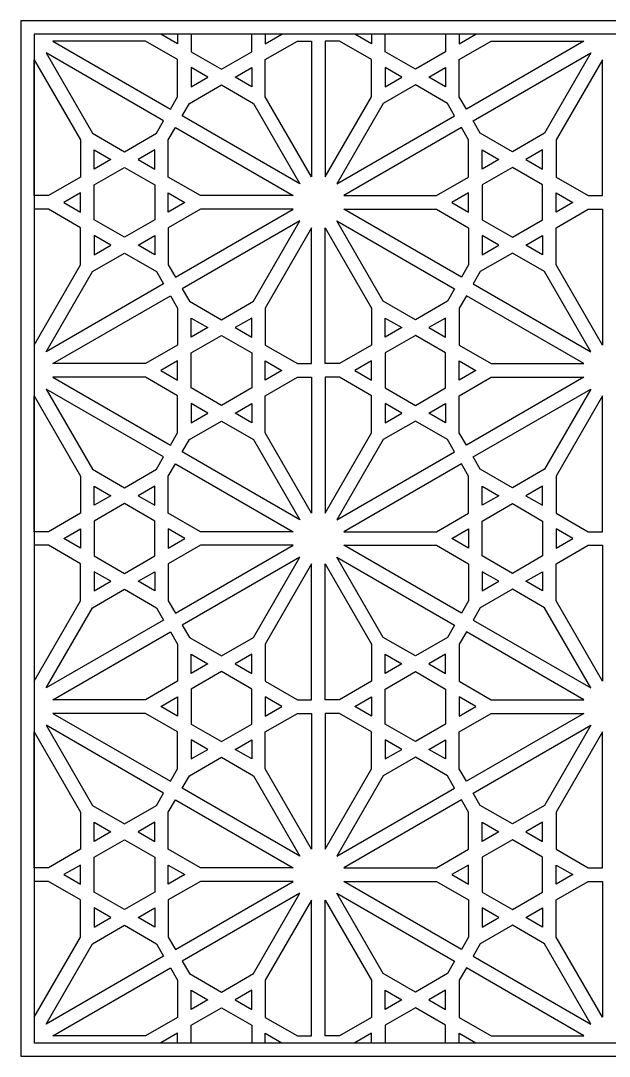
# Model space of a CAD drawing. Header units: millimetres. Extents: x 262 to 694, y 744 to 1125.
# Drawn here: x 261.8 to 478.1, y 744.4 to 1124.8 of the extents above; entities that cross this region are included whole.
import ezdxf

# ---------------------------------------------------------------- set-up
doc = ezdxf.new("R2010")
doc.units = ezdxf.units.MM
doc.layers.add('Layer 01', color=12, linetype='Continuous', true_color=0xde0000)

msp = doc.modelspace()

# ---------------------------------------------------------------- linework, layer by layer
at = {"layer": 'Layer 01'}
for p, q in [((261.78, 1124.85), (261.78, 744.44)), ((694.48, 1124.85), (261.78, 1124.85)), ((689.48, 1119.85), (266.78, 1119.85)), ((266.78, 1119.85), (266.78, 749.44)), ((319.44, 1116.32), (313.33, 1119.85)), ((319.44, 1119.85), (319.44, 1116.32)), ((324.44, 1119.85), (324.44, 1113.43)), ((346.68, 1113.43), (346.68, 1119.85)), ((351.68, 1119.85), (351.68, 1116.32)), ((351.68, 1116.32), (357.79, 1119.85)), ((390.73, 1116.32), (384.61, 1119.85)), ((390.73, 1119.85), (390.73, 1116.32)), ((395.73, 1113.43), (395.73, 1119.85)), ((417.96, 1119.85), (417.96, 1113.43)), ((422.96, 1119.85), (422.96, 1116.32)), ((422.96, 1116.32), (429.08, 1119.85)), ((307.66, 1117.35), (273.61, 1117.35)), ((273.61, 1117.35), (316.82, 1092.4)), ((319.44, 1110.54), (307.66, 1117.35)), ((351.68, 1110.54), (363.46, 1117.35)), ((363.46, 1117.35), (368.7, 1117.35)), ((368.7, 1117.35), (368.7, 1067.44)), ((378.94, 1117.35), (373.7, 1117.35)), ((373.7, 1117.35), (373.7, 1067.44)), ((390.73, 1110.54), (378.94, 1117.35)), ((422.96, 1110.54), (434.75, 1117.35)), ((468.8, 1117.35), (425.58, 1092.4)), ((434.75, 1117.35), (468.8, 1117.35)), ((314.32, 1088.07), (271.11, 1113.02)), ((271.11, 1113.02), (288.13, 1083.53)), ((324.44, 1113.43), (335.56, 1107.01)), ((335.56, 1107.01), (346.68, 1113.43)), ((406.84, 1107.01), (395.73, 1113.43)), ((417.96, 1113.43), (406.84, 1107.01)), ((428.08, 1088.07), (471.3, 1113.02)), ((471.3, 1113.02), (454.27, 1083.53)), ((266.78, 1060.61), (266.78, 1110.52)), ((266.78, 1110.52), (283.8, 1081.03)), ((319.44, 1096.93), (319.44, 1110.54)), ((330.56, 1104.12), (324.44, 1107.66)), ((324.44, 1107.66), (324.44, 1100.59)), ((340.56, 1104.12), (346.68, 1107.66)), ((346.68, 1107.66), (346.68, 1100.59)), ((351.68, 1096.93), (351.68, 1110.54)), ((390.73, 1096.93), (390.73, 1110.54)), ((401.84, 1104.12), (395.73, 1107.66)), ((395.73, 1107.66), (395.73, 1100.59)), ((411.84, 1104.12), (417.96, 1107.66)), ((417.96, 1107.66), (417.96, 1100.59)), ((422.96, 1096.93), (422.96, 1110.54)), ((475.63, 1110.52), (458.6, 1081.03)), ((475.63, 1060.61), (475.63, 1110.52)), ((324.44, 1100.59), (330.56, 1104.12)), ((346.68, 1100.59), (340.56, 1104.12)), ((395.73, 1100.59), (401.84, 1104.12)), ((417.96, 1100.59), (411.84, 1104.12)), ((323.77, 1094.43), (335.56, 1101.24)), ((335.56, 1101.24), (347.35, 1094.43)), ((406.84, 1101.24), (395.06, 1094.43)), ((418.63, 1094.43), (406.84, 1101.24)), ((316.82, 1092.4), (319.44, 1096.93)), ((368.7, 1067.44), (351.68, 1096.93)), ((373.7, 1067.44), (390.73, 1096.93)), ((425.58, 1092.4), (422.96, 1096.93)), ((321.15, 1089.9), (323.77, 1094.43)), ((347.35, 1094.43), (364.37, 1064.94)), ((395.06, 1094.43), (378.03, 1064.94)), ((421.25, 1089.9), (418.63, 1094.43)), ((311.7, 1083.53), (314.32, 1088.07)), ((364.37, 1064.94), (321.15, 1089.9)), ((378.03, 1064.94), (421.25, 1089.9)), ((430.7, 1083.53), (428.08, 1088.07)), ((316.03, 1081.03), (318.65, 1085.57)), ((318.65, 1085.57), (361.87, 1060.61)), ((423.75, 1085.57), (380.53, 1060.61)), ((426.37, 1081.03), (423.75, 1085.57)), ((283.8, 1081.03), (283.8, 1067.42)), ((288.13, 1083.53), (299.92, 1076.72)), ((299.92, 1076.72), (311.7, 1083.53)), ((316.03, 1067.42), (316.03, 1081.03)), ((426.37, 1067.42), (426.37, 1081.03)), ((442.49, 1076.72), (430.7, 1083.53)), ((454.27, 1083.53), (442.49, 1076.72)), ((458.6, 1081.03), (458.6, 1067.42)), ((288.8, 1070.31), (288.8, 1077.37)), ((288.8, 1077.37), (294.92, 1073.84)), ((311.03, 1077.37), (304.92, 1073.84)), ((311.03, 1070.31), (311.03, 1077.37)), ((431.37, 1077.37), (437.49, 1073.84)), ((431.37, 1070.31), (431.37, 1077.37)), ((453.6, 1077.37), (447.49, 1073.84)), ((453.6, 1070.31), (453.6, 1077.37)), ((294.92, 1073.84), (288.8, 1070.31)), ((304.92, 1073.84), (311.03, 1070.31)), ((437.49, 1073.84), (431.37, 1070.31)), ((447.49, 1073.84), (453.6, 1070.31)), ((288.8, 1064.53), (299.92, 1070.95)), ((299.92, 1070.95), (311.03, 1064.53)), ((442.49, 1070.95), (431.37, 1064.53)), ((453.6, 1064.53), (442.49, 1070.95)), ((283.8, 1067.42), (272.01, 1060.61)), ((327.82, 1060.61), (316.03, 1067.42)), ((414.58, 1060.61), (426.37, 1067.42)), ((458.6, 1067.42), (470.39, 1060.61)), ((283.8, 1061.65), (277.68, 1058.11)), ((283.8, 1054.58), (283.8, 1061.65)), ((288.8, 1058.11), (288.8, 1064.53)), ((311.03, 1064.53), (311.03, 1051.7)), ((316.03, 1054.58), (316.03, 1061.65)), ((316.03, 1061.65), (322.15, 1058.11)), ((426.37, 1061.65), (420.25, 1058.11)), ((426.37, 1054.58), (426.37, 1061.65)), ((431.37, 1064.53), (431.37, 1051.7)), ((453.6, 1058.11), (453.6, 1064.53)), ((458.6, 1054.58), (458.6, 1061.65)), ((458.6, 1061.65), (464.72, 1058.11)), ((272.01, 1060.61), (266.78, 1060.61)), ((277.68, 1058.11), (283.8, 1054.58)), ((288.8, 1051.7), (288.8, 1058.11)), ((322.15, 1058.11), (316.03, 1054.58)), ((361.87, 1060.61), (327.82, 1060.61)), ((380.53, 1060.61), (414.58, 1060.61)), ((420.25, 1058.11), (426.37, 1054.58)), ((453.6, 1051.7), (453.6, 1058.11)), ((464.72, 1058.11), (458.6, 1054.58)), ((470.39, 1060.61), (475.63, 1060.61)), ((266.78, 1055.61), (266.78, 1005.71)), ((272.01, 1055.61), (266.78, 1055.61)), ((283.8, 1048.81), (272.01, 1055.61)), ((327.82, 1055.61), (316.03, 1048.81)), ((318.65, 1030.66), (361.87, 1055.61)), ((361.87, 1055.61), (327.82, 1055.61)), ((423.75, 1030.66), (380.53, 1055.61)), ((380.53, 1055.61), (414.58, 1055.61)), ((414.58, 1055.61), (426.37, 1048.81)), ((458.6, 1048.81), (470.39, 1055.61)), ((470.39, 1055.61), (475.63, 1055.61)), ((475.63, 1055.61), (475.63, 1005.71)), ((299.92, 1045.28), (288.8, 1051.7)), ((311.03, 1051.7), (299.92, 1045.28)), ((364.37, 1051.28), (321.15, 1026.33)), ((347.35, 1021.8), (364.37, 1051.28)), ((378.03, 1051.28), (421.25, 1026.33)), ((395.06, 1021.8), (378.03, 1051.28)), ((431.37, 1051.7), (442.49, 1045.28)), ((442.49, 1045.28), (453.6, 1051.7)), ((283.8, 1035.2), (283.8, 1048.81)), ((316.03, 1048.81), (316.03, 1035.2)), ((368.7, 1048.78), (351.68, 1019.3)), ((368.7, 998.88), (368.7, 1048.78)), ((373.7, 998.88), (373.7, 1048.78)), ((373.7, 1048.78), (390.73, 1019.3)), ((426.37, 1048.81), (426.37, 1035.2)), ((458.6, 1035.2), (458.6, 1048.81)), ((288.8, 1045.92), (288.8, 1038.86)), ((294.92, 1042.39), (288.8, 1045.92)), ((288.8, 1038.86), (294.92, 1042.39)), ((304.92, 1042.39), (311.03, 1045.92)), ((311.03, 1038.86), (304.92, 1042.39)), ((311.03, 1045.92), (311.03, 1038.86)), ((437.49, 1042.39), (431.37, 1045.92)), ((431.37, 1045.92), (431.37, 1038.86)), ((431.37, 1038.86), (437.49, 1042.39)), ((447.49, 1042.39), (453.6, 1045.92)), ((453.6, 1038.86), (447.49, 1042.39)), ((453.6, 1045.92), (453.6, 1038.86)), ((288.13, 1032.7), (299.92, 1039.5)), ((299.92, 1039.5), (311.7, 1032.7)), ((442.49, 1039.5), (430.7, 1032.7)), ((454.27, 1032.7), (442.49, 1039.5)), ((266.78, 1005.71), (283.8, 1035.2)), ((316.03, 1035.2), (318.65, 1030.66)), ((426.37, 1035.2), (423.75, 1030.66)), ((475.63, 1005.71), (458.6, 1035.2)), ((271.11, 1003.21), (288.13, 1032.7)), ((311.7, 1032.7), (314.32, 1028.16)), ((430.7, 1032.7), (428.08, 1028.16)), ((471.3, 1003.21), (454.27, 1032.7)), ((314.32, 1028.16), (271.11, 1003.21)), ((428.08, 1028.16), (471.3, 1003.21)), ((273.61, 998.88), (316.82, 1023.83)), ((316.82, 1023.83), (319.44, 1019.3)), ((321.15, 1026.33), (323.77, 1021.8)), ((421.25, 1026.33), (418.63, 1021.8)), ((425.58, 1023.83), (422.96, 1019.3)), ((468.8, 998.88), (425.58, 1023.83)), ((323.77, 1021.8), (335.56, 1014.99)), ((335.56, 1014.99), (347.35, 1021.8)), ((406.84, 1014.99), (395.06, 1021.8)), ((418.63, 1021.8), (406.84, 1014.99)), ((319.44, 1019.3), (319.44, 1005.69)), ((351.68, 1019.3), (351.68, 1005.69)), ((390.73, 1019.3), (390.73, 1005.69)), ((422.96, 1019.3), (422.96, 1005.69)), ((324.44, 1015.63), (330.56, 1012.1)), ((324.44, 1008.57), (324.44, 1015.63)), ((330.56, 1012.1), (324.44, 1008.57)), ((346.68, 1015.63), (340.56, 1012.1)), ((340.56, 1012.1), (346.68, 1008.57)), ((346.68, 1008.57), (346.68, 1015.63)), ((395.73, 1008.57), (395.73, 1015.63)), ((395.73, 1015.63), (401.84, 1012.1)), ((401.84, 1012.1), (395.73, 1008.57)), ((417.96, 1015.63), (411.84, 1012.1)), ((411.84, 1012.1), (417.96, 1008.57)), ((417.96, 1008.57), (417.96, 1015.63)), ((324.44, 1002.8), (335.56, 1009.22)), ((335.56, 1009.22), (346.68, 1002.8)), ((406.84, 1009.22), (395.73, 1002.8)), ((417.96, 1002.8), (406.84, 1009.22)), ((319.44, 1005.69), (307.66, 998.88)), ((351.68, 1005.69), (363.46, 998.88)), ((390.73, 1005.69), (378.94, 998.88)), ((422.96, 1005.69), (434.75, 998.88)), ((324.44, 996.38), (324.44, 1002.8)), ((346.68, 1002.8), (346.68, 989.96)), ((395.73, 1002.8), (395.73, 989.96)), ((417.96, 996.38), (417.96, 1002.8)), ((307.66, 998.88), (273.61, 998.88)), ((319.44, 999.91), (313.33, 996.38)), ((319.44, 992.85), (319.44, 999.91)), ((351.68, 992.85), (351.68, 999.91)), ((351.68, 999.91), (357.79, 996.38)), ((363.46, 998.88), (368.7, 998.88)), ((378.94, 998.88), (373.7, 998.88)), ((390.73, 999.91), (384.61, 996.38)), ((390.73, 992.85), (390.73, 999.91)), ((422.96, 992.85), (422.96, 999.91)), ((422.96, 999.91), (429.08, 996.38)), ((434.75, 998.88), (468.8, 998.88)), ((307.66, 993.88), (273.61, 993.88)), ((273.61, 993.88), (316.82, 968.93)), ((319.44, 987.07), (307.66, 993.88)), ((313.33, 996.38), (319.44, 992.85)), ((324.44, 989.96), (324.44, 996.38)), ((357.79, 996.38), (351.68, 992.85)), ((351.68, 987.07), (363.46, 993.88)), ((363.46, 993.88), (368.7, 993.88)), ((368.7, 993.88), (368.7, 943.98)), ((378.94, 993.88), (373.7, 993.88)), ((373.7, 993.88), (373.7, 943.98)), ((390.73, 987.07), (378.94, 993.88)), ((384.61, 996.38), (390.73, 992.85)), ((417.96, 989.96), (417.96, 996.38)), ((429.08, 996.38), (422.96, 992.85)), ((422.96, 987.07), (434.75, 993.88)), ((468.8, 993.88), (425.58, 968.93)), ((434.75, 993.88), (468.8, 993.88)), ((314.32, 964.6), (271.11, 989.55)), ((271.11, 989.55), (288.13, 960.06)), ((335.56, 983.54), (324.44, 989.96)), ((346.68, 989.96), (335.56, 983.54)), ((395.73, 989.96), (406.84, 983.54)), ((406.84, 983.54), (417.96, 989.96)), ((428.08, 964.6), (471.3, 989.55)), ((471.3, 989.55), (454.27, 960.06)), ((266.78, 937.15), (266.78, 987.05)), ((266.78, 987.05), (283.8, 957.56)), ((319.44, 973.46), (319.44, 987.07)), ((351.68, 973.46), (351.68, 987.07)), ((390.73, 973.46), (390.73, 987.07)), ((422.96, 973.46), (422.96, 987.07)), ((475.63, 987.05), (458.6, 957.56)), ((475.63, 937.15), (475.63, 987.05)), ((330.56, 980.66), (324.44, 984.19)), ((324.44, 984.19), (324.44, 977.13)), ((340.56, 980.66), (346.68, 984.19)), ((346.68, 984.19), (346.68, 977.13)), ((401.84, 980.66), (395.73, 984.19)), ((395.73, 984.19), (395.73, 977.13)), ((411.84, 980.66), (417.96, 984.19)), ((417.96, 984.19), (417.96, 977.13)), ((323.77, 970.96), (335.56, 977.77)), ((324.44, 977.13), (330.56, 980.66)), ((335.56, 977.77), (347.35, 970.96)), ((346.68, 977.13), (340.56, 980.66)), ((406.84, 977.77), (395.06, 970.96)), ((395.73, 977.13), (401.84, 980.66)), ((418.63, 970.96), (406.84, 977.77)), ((417.96, 977.13), (411.84, 980.66)), ((316.82, 968.93), (319.44, 973.46)), ((321.15, 966.43), (323.77, 970.96)), ((347.35, 970.96), (364.37, 941.48)), ((368.7, 943.98), (351.68, 973.46)), ((373.7, 943.98), (390.73, 973.46)), ((395.06, 970.96), (378.03, 941.48)), ((421.25, 966.43), (418.63, 970.96)), ((425.58, 968.93), (422.96, 973.46)), ((364.37, 941.48), (321.15, 966.43)), ((378.03, 941.48), (421.25, 966.43)), ((311.7, 960.06), (314.32, 964.6)), ((430.7, 960.06), (428.08, 964.6)), ((288.13, 960.06), (299.92, 953.26)), ((299.92, 953.26), (311.7, 960.06)), ((316.03, 957.56), (318.65, 962.1)), ((318.65, 962.1), (361.87, 937.15)), ((423.75, 962.1), (380.53, 937.15)), ((426.37, 957.56), (423.75, 962.1)), ((442.49, 953.26), (430.7, 960.06)), ((454.27, 960.06), (442.49, 953.26)), ((283.8, 957.56), (283.8, 943.95)), ((316.03, 943.95), (316.03, 957.56)), ((426.37, 943.95), (426.37, 957.56)), ((458.6, 957.56), (458.6, 943.95)), ((288.8, 946.84), (288.8, 953.9)), ((288.8, 953.9), (294.92, 950.37)), ((311.03, 953.9), (304.92, 950.37)), ((311.03, 946.84), (311.03, 953.9)), ((431.37, 953.9), (437.49, 950.37)), ((431.37, 946.84), (431.37, 953.9)), ((453.6, 953.9), (447.49, 950.37)), ((453.6, 946.84), (453.6, 953.9)), ((294.92, 950.37), (288.8, 946.84)), ((299.92, 947.48), (288.8, 941.06)), ((311.03, 941.06), (299.92, 947.48)), ((304.92, 950.37), (311.03, 946.84)), ((437.49, 950.37), (431.37, 946.84)), ((431.37, 941.06), (442.49, 947.48)), ((442.49, 947.48), (453.6, 941.06)), ((447.49, 950.37), (453.6, 946.84)), ((283.8, 943.95), (272.01, 937.15)), ((327.82, 937.15), (316.03, 943.95)), ((414.58, 937.15), (426.37, 943.95)), ((458.6, 943.95), (470.39, 937.15)), ((288.8, 941.06), (288.8, 934.65)), ((311.03, 928.23), (311.03, 941.06)), ((431.37, 928.23), (431.37, 941.06)), ((453.6, 941.06), (453.6, 934.65)), ((272.01, 937.15), (266.78, 937.15)), ((277.68, 934.65), (283.8, 938.18)), ((283.8, 938.18), (283.8, 931.11)), ((322.15, 934.65), (316.03, 938.18)), ((316.03, 938.18), (316.03, 931.11)), ((361.87, 937.15), (327.82, 937.15)), ((380.53, 937.15), (414.58, 937.15)), ((420.25, 934.65), (426.37, 938.18)), ((426.37, 938.18), (426.37, 931.11)), ((464.72, 934.65), (458.6, 938.18)), ((458.6, 938.18), (458.6, 931.11)), ((470.39, 937.15), (475.63, 937.15)), ((266.78, 932.15), (266.78, 882.24)), ((272.01, 932.15), (266.78, 932.15)), ((283.8, 925.34), (272.01, 932.15)), ((283.8, 931.11), (277.68, 934.65)), ((288.8, 934.65), (288.8, 928.23)), ((316.03, 931.11), (322.15, 934.65)), ((327.82, 932.15), (316.03, 925.34)), ((318.65, 907.19), (361.87, 932.15)), ((361.87, 932.15), (327.82, 932.15)), ((423.75, 907.19), (380.53, 932.15)), ((380.53, 932.15), (414.58, 932.15)), ((414.58, 932.15), (426.37, 925.34)), ((426.37, 931.11), (420.25, 934.65)), ((453.6, 934.65), (453.6, 928.23)), ((458.6, 931.11), (464.72, 934.65)), ((458.6, 925.34), (470.39, 932.15)), ((470.39, 932.15), (475.63, 932.15)), ((475.63, 932.15), (475.63, 882.24)), ((288.8, 928.23), (299.92, 921.81)), ((299.92, 921.81), (311.03, 928.23)), ((442.49, 921.81), (431.37, 928.23)), ((453.6, 928.23), (442.49, 921.81)), ((283.8, 911.73), (283.8, 925.34)), ((316.03, 925.34), (316.03, 911.73)), ((364.37, 927.82), (321.15, 902.86)), ((347.35, 898.33), (364.37, 927.82)), ((368.7, 925.32), (351.68, 895.83)), ((368.7, 875.41), (368.7, 925.32)), ((373.7, 875.41), (373.7, 925.32)), ((373.7, 925.32), (390.73, 895.83)), ((378.03, 927.82), (421.25, 902.86)), ((395.06, 898.33), (378.03, 927.82)), ((426.37, 925.34), (426.37, 911.73)), ((458.6, 911.73), (458.6, 925.34)), ((288.8, 922.45), (288.8, 915.39)), ((294.92, 918.92), (288.8, 922.45)), ((304.92, 918.92), (311.03, 922.45)), ((311.03, 922.45), (311.03, 915.39)), ((437.49, 918.92), (431.37, 922.45)), ((431.37, 922.45), (431.37, 915.39)), ((447.49, 918.92), (453.6, 922.45)), ((453.6, 922.45), (453.6, 915.39)), ((288.8, 915.39), (294.92, 918.92)), ((311.03, 915.39), (304.92, 918.92)), ((431.37, 915.39), (437.49, 918.92)), ((453.6, 915.39), (447.49, 918.92)), ((288.13, 909.23), (299.92, 916.04)), ((299.92, 916.04), (311.7, 909.23)), ((442.49, 916.04), (430.7, 909.23)), ((454.27, 909.23), (442.49, 916.04)), ((266.78, 882.24), (283.8, 911.73)), ((271.11, 879.74), (288.13, 909.23)), ((311.7, 909.23), (314.32, 904.69)), ((316.03, 911.73), (318.65, 907.19)), ((426.37, 911.73), (423.75, 907.19)), ((430.7, 909.23), (428.08, 904.69)), ((471.3, 879.74), (454.27, 909.23)), ((475.63, 882.24), (458.6, 911.73)), ((314.32, 904.69), (271.11, 879.74)), ((321.15, 902.86), (323.77, 898.33)), ((421.25, 902.86), (418.63, 898.33)), ((428.08, 904.69), (471.3, 879.74)), ((273.61, 875.41), (316.82, 900.36)), ((316.82, 900.36), (319.44, 895.83)), ((323.77, 898.33), (335.56, 891.52)), ((335.56, 891.52), (347.35, 898.33)), ((406.84, 891.52), (395.06, 898.33)), ((418.63, 898.33), (406.84, 891.52)), ((425.58, 900.36), (422.96, 895.83)), ((468.8, 875.41), (425.58, 900.36)), ((319.44, 895.83), (319.44, 882.22)), ((351.68, 895.83), (351.68, 882.22)), ((390.73, 895.83), (390.73, 882.22)), ((422.96, 895.83), (422.96, 882.22)), ((324.44, 892.17), (330.56, 888.64)), ((324.44, 885.1), (324.44, 892.17)), ((346.68, 892.17), (340.56, 888.64)), ((346.68, 885.1), (346.68, 892.17)), ((395.73, 885.1), (395.73, 892.17)), ((395.73, 892.17), (401.84, 888.64)), ((417.96, 892.17), (411.84, 888.64)), ((417.96, 885.1), (417.96, 892.17)), ((330.56, 888.64), (324.44, 885.1)), ((340.56, 888.64), (346.68, 885.1)), ((401.84, 888.64), (395.73, 885.1)), ((411.84, 888.64), (417.96, 885.1)), ((335.56, 885.75), (324.44, 879.33)), ((346.68, 879.33), (335.56, 885.75)), ((395.73, 879.33), (406.84, 885.75)), ((406.84, 885.75), (417.96, 879.33)), ((319.44, 882.22), (307.66, 875.41)), ((324.44, 879.33), (324.44, 872.91)), ((346.68, 866.49), (346.68, 879.33)), ((351.68, 882.22), (363.46, 875.41)), ((390.73, 882.22), (378.94, 875.41)), ((395.73, 866.49), (395.73, 879.33)), ((417.96, 879.33), (417.96, 872.91)), ((422.96, 882.22), (434.75, 875.41)), ((307.66, 875.41), (273.61, 875.41)), ((313.33, 872.91), (319.44, 876.44)), ((319.44, 876.44), (319.44, 869.38)), ((357.79, 872.91), (351.68, 876.44)), ((351.68, 876.44), (351.68, 869.38)), ((363.46, 875.41), (368.7, 875.41)), ((378.94, 875.41), (373.7, 875.41)), ((384.61, 872.91), (390.73, 876.44)), ((390.73, 876.44), (390.73, 869.38)), ((429.08, 872.91), (422.96, 876.44)), ((422.96, 876.44), (422.96, 869.38)), ((434.75, 875.41), (468.8, 875.41)), ((319.44, 869.38), (313.33, 872.91)), ((324.44, 872.91), (324.44, 866.49)), ((351.68, 869.38), (357.79, 872.91)), ((390.73, 869.38), (384.61, 872.91)), ((417.96, 872.91), (417.96, 866.49)), ((422.96, 869.38), (429.08, 872.91)), ((307.66, 870.41), (273.61, 870.41)), ((273.61, 870.41), (316.82, 845.46)), ((319.44, 863.61), (307.66, 870.41)), ((351.68, 863.61), (363.46, 870.41)), ((363.46, 870.41), (368.7, 870.41)), ((368.7, 870.41), (368.7, 820.51)), ((378.94, 870.41), (373.7, 870.41)), ((373.7, 870.41), (373.7, 820.51)), ((390.73, 863.61), (378.94, 870.41)), ((422.96, 863.61), (434.75, 870.41)), ((468.8, 870.41), (425.58, 845.46)), ((434.75, 870.41), (468.8, 870.41)), ((266.78, 813.68), (266.78, 863.58)), ((266.78, 863.58), (283.8, 834.09)), ((314.32, 841.13), (271.11, 866.08)), ((271.11, 866.08), (288.13, 836.59)), ((319.44, 850), (319.44, 863.61)), ((324.44, 866.49), (335.56, 860.08)), ((335.56, 860.08), (346.68, 866.49)), ((351.68, 850), (351.68, 863.61)), ((390.73, 850), (390.73, 863.61)), ((406.84, 860.08), (395.73, 866.49)), ((417.96, 866.49), (406.84, 860.08)), ((422.96, 850), (422.96, 863.61)), ((428.08, 841.13), (471.3, 866.08)), ((471.3, 866.08), (454.27, 836.59)), ((475.63, 863.58), (458.6, 834.09)), ((475.63, 813.68), (475.63, 863.58)), ((330.56, 857.19), (324.44, 860.72)), ((324.44, 860.72), (324.44, 853.66)), ((340.56, 857.19), (346.68, 860.72)), ((346.68, 860.72), (346.68, 853.66)), ((401.84, 857.19), (395.73, 860.72)), ((395.73, 860.72), (395.73, 853.66)), ((411.84, 857.19), (417.96, 860.72)), ((417.96, 860.72), (417.96, 853.66)), ((324.44, 853.66), (330.56, 857.19)), ((346.68, 853.66), (340.56, 857.19)), ((395.73, 853.66), (401.84, 857.19)), ((417.96, 853.66), (411.84, 857.19)), ((323.77, 847.5), (335.56, 854.3)), ((335.56, 854.3), (347.35, 847.5)), ((406.84, 854.3), (395.06, 847.5)), ((418.63, 847.5), (406.84, 854.3)), ((316.82, 845.46), (319.44, 850)), ((368.7, 820.51), (351.68, 850)), ((373.7, 820.51), (390.73, 850)), ((425.58, 845.46), (422.96, 850)), ((321.15, 842.96), (323.77, 847.5)), ((347.35, 847.5), (364.37, 818.01)), ((395.06, 847.5), (378.03, 818.01)), ((421.25, 842.96), (418.63, 847.5)), ((311.7, 836.59), (314.32, 841.13)), ((364.37, 818.01), (321.15, 842.96)), ((378.03, 818.01), (421.25, 842.96)), ((430.7, 836.59), (428.08, 841.13)), ((316.03, 834.09), (318.65, 838.63)), ((318.65, 838.63), (361.87, 813.68)), ((423.75, 838.63), (380.53, 813.68)), ((426.37, 834.09), (423.75, 838.63)), ((283.8, 834.09), (283.8, 820.48)), ((288.13, 836.59), (299.92, 829.79)), ((299.92, 829.79), (311.7, 836.59)), ((316.03, 820.48), (316.03, 834.09)), ((426.37, 820.48), (426.37, 834.09)), ((442.49, 829.79), (430.7, 836.59)), ((454.27, 836.59), (442.49, 829.79)), ((458.6, 834.09), (458.6, 820.48)), ((288.8, 823.37), (288.8, 830.43)), ((288.8, 830.43), (294.92, 826.9)), ((311.03, 830.43), (304.92, 826.9)), ((311.03, 823.37), (311.03, 830.43)), ((431.37, 830.43), (437.49, 826.9)), ((431.37, 823.37), (431.37, 830.43)), ((453.6, 830.43), (447.49, 826.9)), ((453.6, 823.37), (453.6, 830.43)), ((294.92, 826.9), (288.8, 823.37)), ((304.92, 826.9), (311.03, 823.37)), ((437.49, 826.9), (431.37, 823.37)), ((447.49, 826.9), (453.6, 823.37)), ((288.8, 817.6), (299.92, 824.01)), ((299.92, 824.01), (311.03, 817.6)), ((442.49, 824.01), (431.37, 817.6)), ((453.6, 817.6), (442.49, 824.01)), ((283.8, 820.48), (272.01, 813.68)), ((327.82, 813.68), (316.03, 820.48)), ((414.58, 813.68), (426.37, 820.48)), ((458.6, 820.48), (470.39, 813.68)), ((283.8, 814.71), (277.68, 811.18)), ((283.8, 807.65), (283.8, 814.71)), ((288.8, 811.18), (288.8, 817.6)), ((311.03, 817.6), (311.03, 804.76)), ((316.03, 807.65), (316.03, 814.71)), ((316.03, 814.71), (322.15, 811.18)), ((426.37, 814.71), (420.25, 811.18)), ((426.37, 807.65), (426.37, 814.71)), ((431.37, 817.6), (431.37, 811.18)), ((453.6, 804.76), (453.6, 817.6)), ((458.6, 807.65), (458.6, 814.71)), ((458.6, 814.71), (464.72, 811.18)), ((272.01, 813.68), (266.78, 813.68)), ((277.68, 811.18), (283.8, 807.65)), ((288.8, 804.76), (288.8, 811.18)), ((322.15, 811.18), (316.03, 807.65)), ((361.87, 813.68), (327.82, 813.68)), ((380.53, 813.68), (414.58, 813.68)), ((420.25, 811.18), (426.37, 807.65)), ((431.37, 811.18), (431.37, 804.76)), ((464.72, 811.18), (458.6, 807.65)), ((470.39, 813.68), (475.63, 813.68)), ((266.78, 808.68), (266.78, 758.77)), ((272.01, 808.68), (266.78, 808.68)), ((283.8, 801.87), (272.01, 808.68)), ((327.82, 808.68), (316.03, 801.87)), ((318.65, 783.73), (361.87, 808.68)), ((361.87, 808.68), (327.82, 808.68)), ((423.75, 783.73), (380.53, 808.68)), ((380.53, 808.68), (414.58, 808.68)), ((414.58, 808.68), (426.37, 801.87)), ((458.6, 801.87), (470.39, 808.68)), ((470.39, 808.68), (475.63, 808.68)), ((475.63, 808.68), (475.63, 758.77)), ((299.92, 798.34), (288.8, 804.76)), ((311.03, 804.76), (299.92, 798.34)), ((364.37, 804.35), (321.15, 779.4)), ((347.35, 774.86), (364.37, 804.35)), ((378.03, 804.35), (421.25, 779.4)), ((395.06, 774.86), (378.03, 804.35)), ((431.37, 804.76), (442.49, 798.34)), ((442.49, 798.34), (453.6, 804.76)), ((283.8, 788.26), (283.8, 801.87)), ((288.8, 798.99), (288.8, 791.92)), ((294.92, 795.46), (288.8, 798.99)), ((304.92, 795.46), (311.03, 798.99)), ((311.03, 798.99), (311.03, 791.92)), ((316.03, 801.87), (316.03, 788.26)), ((368.7, 801.85), (351.68, 772.36)), ((368.7, 751.94), (368.7, 801.85)), ((373.7, 751.94), (373.7, 801.85)), ((373.7, 801.85), (390.73, 772.36)), ((426.37, 801.87), (426.37, 788.26)), ((437.49, 795.46), (431.37, 798.99)), ((431.37, 798.99), (431.37, 791.92)), ((447.49, 795.46), (453.6, 798.99)), ((453.6, 798.99), (453.6, 791.92)), ((458.6, 788.26), (458.6, 801.87)), ((288.8, 791.92), (294.92, 795.46)), ((311.03, 791.92), (304.92, 795.46)), ((431.37, 791.92), (437.49, 795.46)), ((453.6, 791.92), (447.49, 795.46)), ((288.13, 785.76), (299.92, 792.57)), ((299.92, 792.57), (311.7, 785.76)), ((442.49, 792.57), (430.7, 785.76)), ((454.27, 785.76), (442.49, 792.57)), ((266.78, 758.77), (283.8, 788.26)), ((316.03, 788.26), (318.65, 783.73)), ((426.37, 788.26), (423.75, 783.73)), ((475.63, 758.77), (458.6, 788.26)), ((271.11, 756.27), (288.13, 785.76)), ((311.7, 785.76), (314.32, 781.23)), ((430.7, 785.76), (428.08, 781.23)), ((471.3, 756.27), (454.27, 785.76)), ((314.32, 781.23), (271.11, 756.27)), ((428.08, 781.23), (471.3, 756.27)), ((273.61, 751.94), (316.82, 776.9)), ((316.82, 776.9), (319.44, 772.36)), ((321.15, 779.4), (323.77, 774.86)), ((421.25, 779.4), (418.63, 774.86)), ((425.58, 776.9), (422.96, 772.36)), ((468.8, 751.94), (425.58, 776.9)), ((319.44, 772.36), (319.44, 758.75)), ((323.77, 774.86), (335.56, 768.05)), ((335.56, 768.05), (347.35, 774.86)), ((351.68, 772.36), (351.68, 758.75)), ((390.73, 772.36), (390.73, 758.75)), ((406.84, 768.05), (395.06, 774.86)), ((418.63, 774.86), (406.84, 768.05)), ((422.96, 772.36), (422.96, 758.75)), ((324.44, 768.7), (330.56, 765.17)), ((324.44, 761.64), (324.44, 768.7)), ((346.68, 768.7), (340.56, 765.17)), ((346.68, 761.64), (346.68, 768.7)), ((395.73, 761.64), (395.73, 768.7)), ((395.73, 768.7), (401.84, 765.17)), ((417.96, 768.7), (411.84, 765.17)), ((417.96, 761.64), (417.96, 768.7)), ((330.56, 765.17), (324.44, 761.64)), ((340.56, 765.17), (346.68, 761.64)), ((401.84, 765.17), (395.73, 761.64)), ((411.84, 765.17), (417.96, 761.64)), ((324.44, 755.86), (335.56, 762.28)), ((335.56, 762.28), (346.68, 755.86)), ((406.84, 762.28), (395.73, 755.86)), ((417.96, 755.86), (406.84, 762.28)), ((319.44, 758.75), (307.66, 751.94)), ((351.68, 758.75), (363.46, 751.94)), ((390.73, 758.75), (378.94, 751.94)), ((422.96, 758.75), (434.75, 751.94)), ((324.44, 749.44), (324.44, 755.86)), ((346.68, 755.86), (346.68, 749.44)), ((395.73, 755.86), (395.73, 749.44)), ((417.96, 749.44), (417.96, 755.86)), ((266.78, 749.44), (689.48, 749.44)), ((307.66, 751.94), (273.61, 751.94)), ((319.44, 752.98), (313.33, 749.44)), ((319.44, 749.44), (319.44, 752.98)), ((351.68, 749.44), (351.68, 752.98)), ((351.68, 752.98), (357.79, 749.44)), ((363.46, 751.94), (368.7, 751.94)), ((378.94, 751.94), (373.7, 751.94)), ((390.73, 752.98), (384.61, 749.44)), ((390.73, 749.44), (390.73, 752.98)), ((422.96, 749.44), (422.96, 752.98)), ((422.96, 752.98), (429.08, 749.44)), ((434.75, 751.94), (468.8, 751.94)), ((261.78, 744.44), (694.48, 744.44))]:
    msp.add_line(p, q, dxfattribs=at)

doc.saveas('drawing.dxf')
